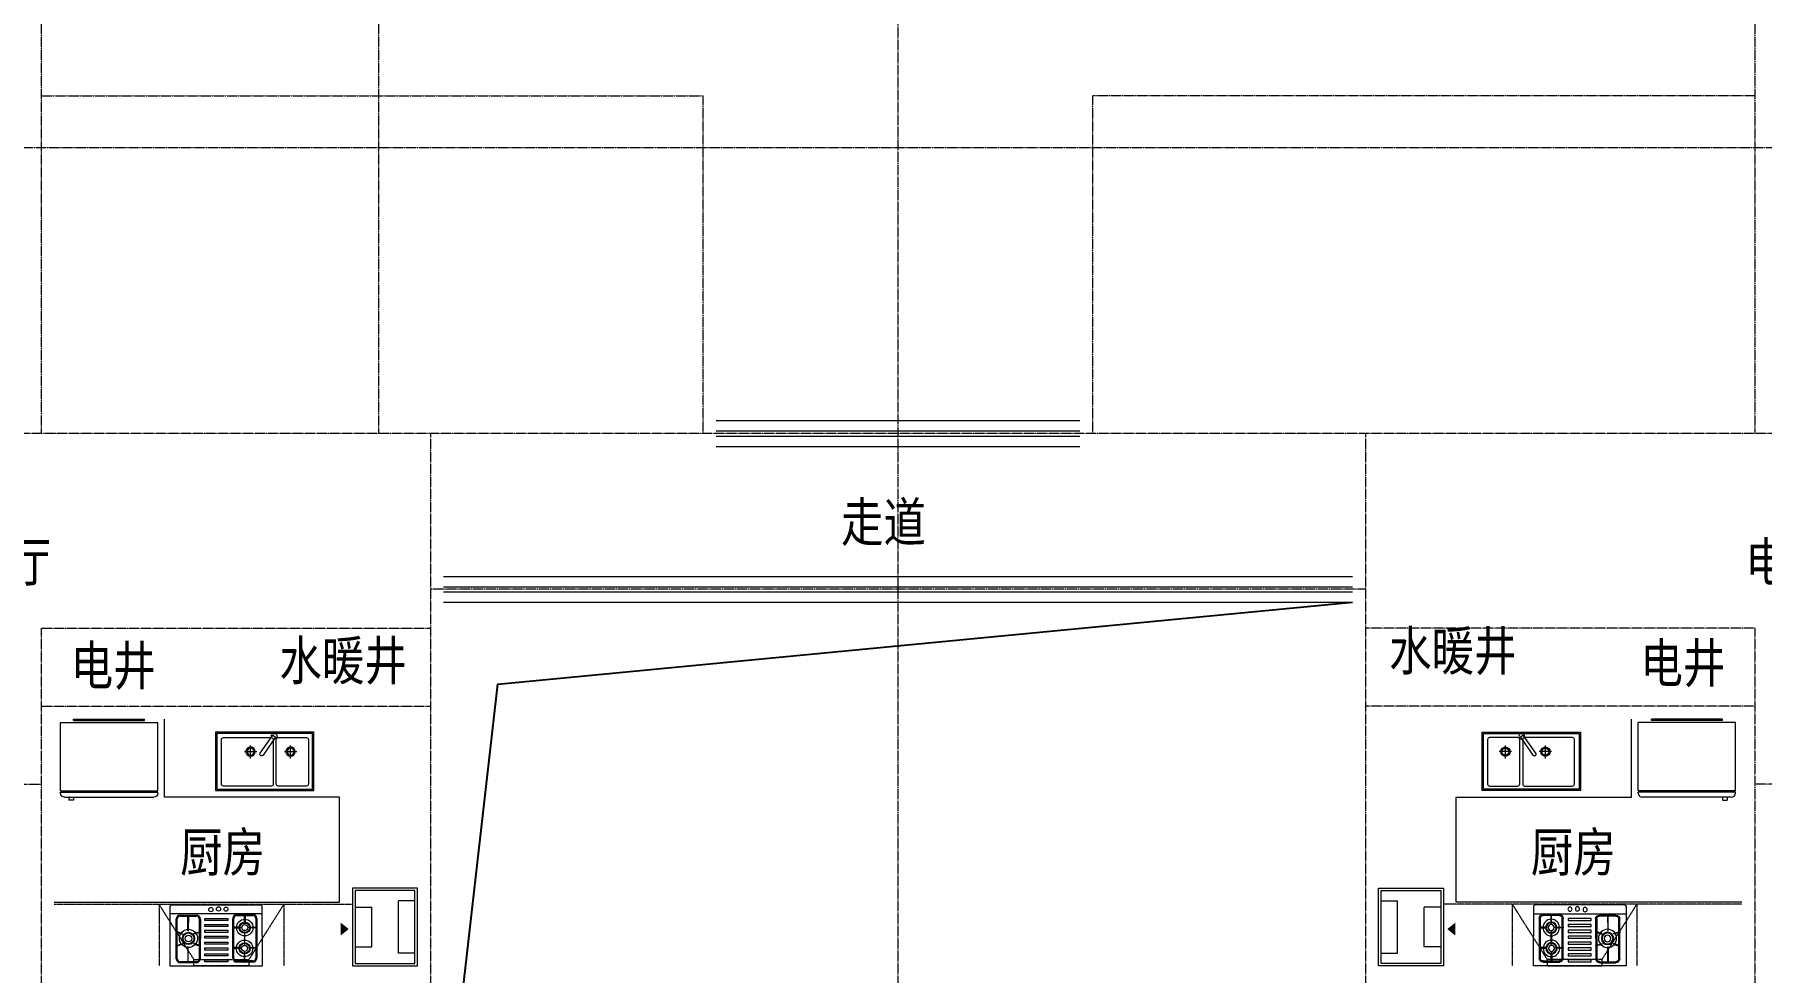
# Model space of a CAD drawing. Extents: x 5432254 to 5695744, y -448727 to -401527.
# Drawn here: x 5661473 to 5674773, y -426841 to -419619 of the extents above; entities that cross this region are included whole.
import ezdxf
from ezdxf.enums import TextEntityAlignment as Align

# ---------------------------------------------------------------- set-up
doc = ezdxf.new("R2010")
doc.units = 0
doc.linetypes.add('DASH', pattern=[0.35, 0.25, -0.1])
doc.linetypes.add('DOTE', pattern=[2.42, 2, -0.2, 0.02, -0.2])
doc.layers.get('0').update_dxf_attribs({"linetype": 'CONTINUOUS'})
for name, color, linetype, lineweight in [('DOTE', 251, 'DOTE', 0), ('SIGNT', 252, 'DOTE', 0), ('家具', 33, 'CONTINUOUS', 9), ('看线', 27, 'CONTINUOUS', 0)]:
    doc.layers.add(name, color=color, linetype=linetype, lineweight=lineweight)
for name, color, linetype in [('fd', 4, 'CONTINUOUS'), ('PUB_TEXT', 7, 'CONTINUOUS'), ('STAIR', 3, 'CONTINUOUS')]:
    doc.layers.add(name, color=color, linetype=linetype)
doc.styles.add('黑体', font='SIMHEI.TTF', dxfattribs={"height": 10})

# ---------------------------------------------------------------- blocks, each defined once
blk = doc.blocks.new('ddfdf')
at = {"layer": '家具'}
for p, q in [((15801, -30110), (15801, -30822)), ((16260, -30111), (15801, -30110)), ((16270, -30121), (16270, -30812)), ((15801, -30822), (16260, -30822))]:
    blk.add_line(p, q, dxfattribs=at)
at = {"layer": '家具', "color": 251}
for p, q in [((15826, -30314), (15826, -30189)), ((15834, -30314), (15834, -30189)), ((15856, -30159), (16163, -30159)), ((15856, -30167), (16163, -30167)), ((15952, -30159), (15957, -30157)), ((15968, -30208), (15952, -30159)), ((15957, -30157), (15973, -30206)), ((16062, -30157), (16046, -30206)), ((16051, -30208), (16067, -30159)), ((16067, -30159), (16062, -30157)), ((16185, -30189), (16185, -30315)), ((16193, -30189), (16193, -30315)), ((16201, -30822), (16202, -30111)), ((15829, -30248), (15829, -30252)), ((15947, -30248), (15829, -30248)), ((15829, -30252), (15947, -30252)), ((15947, -30252), (15947, -30248)), ((15968, -30295), (15952, -30344)), ((15957, -30346), (15973, -30297)), ((15973, -30206), (15968, -30208)), ((15973, -30297), (15968, -30295)), ((16046, -30206), (16051, -30208)), ((16046, -30297), (16051, -30295)), ((16062, -30346), (16046, -30297)), ((16051, -30295), (16067, -30344)), ((16072, -30252), (16072, -30248)), ((16072, -30248), (16190, -30248)), ((16190, -30253), (16072, -30252)), ((16190, -30248), (16190, -30253)), ((15832, -30556), (15832, -30379)), ((15832, -30379), (15849, -30379)), ((15849, -30379), (15849, -30556)), ((16163, -30337), (15856, -30336)), ((16163, -30345), (15856, -30344)), ((15878, -30556), (15878, -30380)), ((15878, -30380), (15894, -30380)), ((15894, -30380), (15894, -30556)), ((15923, -30556), (15923, -30380)), ((15923, -30380), (15940, -30380)), ((15940, -30380), (15940, -30556)), ((15952, -30344), (15957, -30346)), ((15968, -30556), (15968, -30380)), ((15968, -30380), (15985, -30380)), ((15985, -30380), (15985, -30556)), ((16014, -30556), (16014, -30380)), ((16014, -30380), (16030, -30380)), ((16030, -30380), (16030, -30556)), ((16059, -30556), (16059, -30380)), ((16059, -30380), (16076, -30380)), ((16067, -30344), (16062, -30346)), ((16076, -30380), (16076, -30556)), ((16104, -30556), (16104, -30380)), ((16104, -30380), (16121, -30380)), ((16121, -30380), (16121, -30556)), ((16150, -30556), (16150, -30380)), ((16150, -30380), (16166, -30380)), ((16166, -30380), (16166, -30556)), ((15849, -30556), (15832, -30556)), ((15894, -30556), (15878, -30556)), ((15940, -30556), (15923, -30556)), ((15985, -30556), (15968, -30556)), ((16030, -30556), (16014, -30556)), ((16076, -30556), (16059, -30556)), ((16121, -30556), (16104, -30556)), ((16166, -30556), (16150, -30556)), ((15829, -30682), (15829, -30686)), ((15904, -30682), (15829, -30682)), ((15829, -30686), (15904, -30686)), ((15831, -30750), (15831, -30624)), ((15839, -30750), (15839, -30624)), ((15861, -30594), (16167, -30595)), ((15861, -30602), (16167, -30603)), ((15904, -30686), (15904, -30682)), ((15937, -30595), (15937, -30654)), ((15942, -30595), (15937, -30595)), ((15937, -30654), (15942, -30654)), ((15937, -30780), (15937, -30720)), ((15937, -30720), (15942, -30720)), ((15942, -30654), (15942, -30595)), ((15942, -30720), (15942, -30780)), ((15968, -30684), (15968, -30688)), ((16063, -30684), (15968, -30684)), ((15968, -30688), (16063, -30688)), ((16063, -30688), (16063, -30684)), ((16095, -30595), (16095, -30654)), ((16099, -30595), (16095, -30595)), ((16095, -30654), (16099, -30654)), ((16095, -30780), (16095, -30720)), ((16095, -30720), (16099, -30720)), ((16099, -30654), (16099, -30595)), ((16099, -30720), (16099, -30780)), ((16126, -30690), (16126, -30685)), ((16126, -30685), (16199, -30685)), ((16199, -30690), (16126, -30690)), ((16189, -30625), (16189, -30750)), ((16197, -30625), (16197, -30750)), ((16199, -30685), (16199, -30690)), ((16167, -30772), (15861, -30772)), ((16167, -30780), (15861, -30780)), ((15942, -30780), (15937, -30780)), ((16099, -30780), (16095, -30780))]:
    blk.add_line(p, q, dxfattribs=at)
for centre, radius in [((16013, -30253), 70.1), ((16013, -30253), 47.3), ((16013, -30253), 41.8), ((16013, -30253), 25.3), ((16235, -30426), 16.2), ((16238, -30542), 16.2), ((16240, -30485), 16.2), ((15936, -30685), 63.7), ((15936, -30685), 43), ((15936, -30685), 38), ((15936, -30685), 23), ((16096, -30687), 63.7), ((16096, -30687), 43), ((16096, -30687), 38), ((16096, -30687), 23)]:
    blk.add_circle(centre, radius, dxfattribs=at)
for centre, radius, start, end in [((15856, -30189), 30, 89.961, 179.961), ((15856, -30189), 22, 89.961, 179.961), ((16163, -30189), 30, 359.961, 89.961), ((16163, -30189), 22, 359.961, 89.961), ((15856, -30314), 30, 179.961, 269.961), ((15856, -30314), 22, 179.961, 269.961), ((16163, -30315), 30, 269.961, 359.961), ((16163, -30315), 22, 269.961, 359.961), ((15861, -30624), 30, 89.961, 179.961), ((15861, -30624), 22, 89.961, 179.961), ((16167, -30625), 30, 359.961, 89.961), ((16167, -30625), 22, 359.961, 89.961), ((15861, -30750), 30, 179.961, 269.961), ((15861, -30750), 22, 179.961, 269.961), ((16167, -30750), 30, 269.961, 359.961), ((16167, -30750), 22, 269.961, 359.961)]:
    blk.add_arc(centre, radius, start, end, dxfattribs=at)
at = {"layer": '家具'}
for centre, start, end in [((16260, -30121), 0, 89.961), ((16260, -30812), 269.961, 0)]:
    blk.add_arc(centre, 10, start, end, dxfattribs=at)
blk = doc.blocks.new('A$C0C200289')
at = {"layer": '家具'}
for p, q in [((-150, 72), (-150, 597)), ((600, 597), (-150, 597)), ((500, 623), (-48, 623)), ((-48, 613), (-48, 623)), ((500, 613), (-48, 613)), ((500, 613), (500, 623)), ((600, 72), (600, 597)), ((-144, 72), (-150, 72)), ((-150, 53), (-150, 62)), ((-144, 62), (-150, 62)), ((-144, 62), (-144, 72)), ((568, 22), (-118, 22)), ((499, 22), (499, 0)), ((535, 22), (535, 0)), ((594, 62), (594, 72)), ((594, 72), (600, 72)), ((594, 62), (600, 62)), ((600, 53), (600, 62)), ((499, 0), (535, 0))]:
    blk.add_line(p, q, dxfattribs=at)
at = {"layer": '家具', "color": 251}
for p, q in [((594, 72), (-144, 72)), ((594, 62), (-144, 62))]:
    blk.add_line(p, q, dxfattribs=at)
at = {"layer": '家具'}
for centre, start, end in [((-118, 53), 180, 270), ((568, 53), 270, 0)]:
    blk.add_arc(centre, 31.5, start, end, dxfattribs=at)
blk = doc.blocks.new('A$C6CE46E26')
at = {"layer": 'fd'}
blk.add_lwpolyline([(0, 284, 100, 0, 0), (62, 284, 0, 0, 0)], format="xyseb", dxfattribs=at)
at = {"layer": '家具'}
for p, q in [((112, 452), (239, 452)), ((239, 148), (239, 452)), ((445, 98), (445, 502)), ((572, 502), (445, 502)), ((112, 148), (239, 148)), ((572, 98), (445, 98))]:
    blk.add_line(p, q, dxfattribs=at)
for points in [[(592, 0), (592, 600), (92, 600), (92, 0)], [(572, 20), (572, 580), (112, 580), (112, 20)]]:
    blk.add_lwpolyline(points, close=True, dxfattribs=at)
blk = doc.blocks.new('A$C1BE601A8')
at = {"layer": '家具'}
for p, q in [((0, 0), (0, 450)), ((0, 450), (757, 450)), ((757, 450), (757, 0)), ((757, 0), (0, 0))]:
    blk.add_line(p, q, dxfattribs=at)
at = {"layer": '家具', "color": 251}
for p, q in [((10, 10), (10, 440)), ((10, 440), (747, 440)), ((273, 408), (56, 408)), ((315, 427), (293, 411)), ((293, 411), (390, 273)), ((412, 288), (315, 427)), ((695, 408), (326, 408)), ((747, 440), (747, 10)), ((41, 393), (41, 50)), ((226, 300), (130, 300)), ((178, 248), (178, 348)), ((288, 50), (288, 393)), ((311, 393), (311, 50)), ((534, 300), (438, 300)), ((486, 248), (486, 348)), ((710, 50), (710, 393)), ((747, 10), (10, 10)), ((56, 35), (273, 35)), ((326, 35), (695, 35))]:
    blk.add_line(p, q, dxfattribs=at)
for centre, radius in [((178, 300), 36.1), ((178, 300), 27.1), ((486, 300), 36.1), ((486, 300), 27.1)]:
    blk.add_circle(centre, radius, dxfattribs=at)
for centre, radius, start, end in [((56, 393), 15, 90, 180), ((273, 393), 15, 0, 90), ((304, 419), 21.7, 342.6068, 267.3353), ((326, 393), 15, 90, 180), ((695, 393), 15, 0, 90), ((401, 281), 13.3, 214.971, 34.971), ((56, 50), 15, 180, 270), ((273, 50), 15, 270, 0), ((326, 50), 15, 180, 270), ((695, 50), 15, 270, 0)]:
    blk.add_arc(centre, radius, start, end, dxfattribs=at)

msp = doc.modelspace()

# ---------------------------------------------------------------- linework, layer by layer
at = {"layer": 'DOTE', "ltscale": 0.5}
for p, q in [((5661523.4, -416590.9), (5661523.4, -422690.9)), ((5664123.4, -416590.9), (5664123.4, -422690.9)), ((5674723.4, -416590.9), (5674723.4, -422690.9)), ((5661523.4, -420090.9), (5666623.4, -420090.9)), ((5666623.4, -422690.9), (5666623.4, -420090.9)), ((5674723.4, -420090.9), (5669623.4, -420090.9)), ((5669623.4, -422690.9), (5669623.4, -420090.9)), ((5689823.4, -420490.9), (5646423.4, -420490.9)), ((5671723.4, -423890.9), (5664523.4, -423890.9))]:
    msp.add_line(p, q, dxfattribs=at)
at = {"layer": 'DOTE'}
for p, q in [((5668123.4, -416590.9), (5668123.4, -436206.5)), ((5681923.4, -422690.9), (5654323.4, -422690.9)), ((5664523.4, -422690.9), (5664523.4, -428390.9)), ((5671723.4, -422690.9), (5671723.4, -428390.9)), ((5661523.4, -424190.9), (5664523.4, -424190.9)), ((5661523.4, -424190.9), (5661523.4, -428990.9)), ((5674723.4, -424190.9), (5671723.4, -424190.9)), ((5674723.4, -424190.9), (5674723.4, -428990.9)), ((5661523.4, -424790.9), (5664523.4, -424790.9)), ((5674723.4, -424790.9), (5671723.4, -424790.9)), ((5659323.4, -425390.9), (5661523.4, -425390.9)), ((5676923.4, -425390.9), (5674723.4, -425390.9))]:
    msp.add_line(p, q, dxfattribs=at)
at = {"layer": 'SIGNT', "linetype": 'DASH', "ltscale": 0.5}
for p, q in [((5661623.4, -426315.1), (5663923.4, -426315.1)), ((5662701, -426740.9), (5662432.1, -426315.1)), ((5662432.1, -426315.1), (5662432.1, -426790.9)), ((5663393.4, -426315.1), (5663124.5, -426740.9)), ((5663393.4, -426315.1), (5663393.4, -426790.9)), ((5674623.4, -426315.1), (5672323.4, -426315.1)), ((5672853.5, -426315.1), (5673122.4, -426740.9)), ((5672853.5, -426315.1), (5672853.5, -426790.9)), ((5673545.9, -426740.9), (5673814.8, -426315.1)), ((5673814.8, -426315.1), (5673814.8, -426790.9))]:
    msp.add_line(p, q, dxfattribs=at)
for points in [[(5663124.5, -426740.9), (5663124.5, -426790.9), (5662701, -426790.9), (5662701, -426740.9)], [(5673122.4, -426740.9), (5673122.4, -426790.9), (5673545.9, -426790.9), (5673545.9, -426740.9)]]:
    msp.add_lwpolyline(points, close=True, dxfattribs=at)
at = {"layer": 'STAIR'}
msp.add_lwpolyline([(5664623.4, -428290.9), (5665042.4, -424620.4), (5671623.4, -423990.9)], dxfattribs=at)
at = {"layer": '家具'}
for p, q in [((5662473.2, -425490.9), (5662473.2, -424890.9)), ((5673773.7, -425490.9), (5673773.7, -424890.9)), ((5663823.4, -425490.9), (5662473.2, -425490.9)), ((5663823.4, -426300.4), (5663823.4, -425490.9)), ((5672423.4, -426300.4), (5672423.4, -425490.9)), ((5672423.4, -425490.9), (5673773.7, -425490.9)), ((5661623.4, -426300.4), (5663823.4, -426300.4)), ((5674623.4, -426300.4), (5672423.4, -426300.4))]:
    msp.add_line(p, q, dxfattribs=at)
at = {"layer": '看线'}
for p, q in [((5666723.4, -422590.9), (5669523.4, -422590.9)), ((5666723.4, -422670.9), (5669523.4, -422670.9)), ((5666723.4, -422710.9), (5669523.4, -422710.9)), ((5666723.4, -422790.9), (5669523.4, -422790.9)), ((5664623.4, -423790.9), (5671623.4, -423790.9)), ((5664623.4, -423870.9), (5671623.4, -423870.9)), ((5664623.4, -423910.9), (5671623.4, -423910.9)), ((5664623.4, -423990.9), (5671623.4, -423990.9))]:
    msp.add_line(p, q, dxfattribs=at)

# ---------------------------------------------------------------- block references
msp.add_blockref('A$C6CE46E26', (5663831.1, -426790.9))
at = {"xscale": -1}
msp.add_blockref('A$C6CE46E26', (5672415.8, -426790.9), dxfattribs=at)
at = {"xscale": -1, "rotation": 1.067216715000541e-07}
msp.add_blockref('A$C6CE46E26', (5672415.8, -426790.9), dxfattribs=at)
at = {"layer": '家具', "xscale": -1}
for name, p in [('A$C0C200289', (5662273.4, -425513.6)), ('A$C1BE601A8', (5663623.4, -425440.9))]:
    msp.add_blockref(name, p, dxfattribs=at)
at = {"layer": '家具'}
for name, p in [('A$C0C200289', (5673973.4, -425513.6)), ('A$C1BE601A8', (5672623.4, -425440.9))]:
    msp.add_blockref(name, p, dxfattribs=at)
at = {"layer": '家具', "rotation": 90.03896094949329}
msp.add_blockref('ddfdf', (5632416.6, -442612.6), dxfattribs=at)
at = {"layer": '家具', "xscale": -1, "rotation": 269.9610390505068}
msp.add_blockref('ddfdf', (5703830.3, -442612.6), dxfattribs=at)

# ---------------------------------------------------------------- texts
at = {"layer": 'PUB_TEXT', "style": '黑体', "width": 0.8}
for s, p in [('走道', (5668011.7, -423523.1)), ('走道', (5668011.7, -423523.1)), ('电梯厅', (5661107.9, -423830.4)), ('电梯厅', (5675139, -423830.4)), ('水暖井', (5663850.1, -424589)), ('水暖井', (5672396.8, -424514.8)), ('电井', (5674168.1, -424608.6)), ('电井', (5662078.8, -424627.7)), ('厨房', (5662922.2, -426063.9)), ('厨房', (5673324.7, -426063.9))]:
    msp.add_text(s, height=300, dxfattribs=at).set_placement(p, align=Align.CENTER)

doc.saveas('drawing.dxf')
